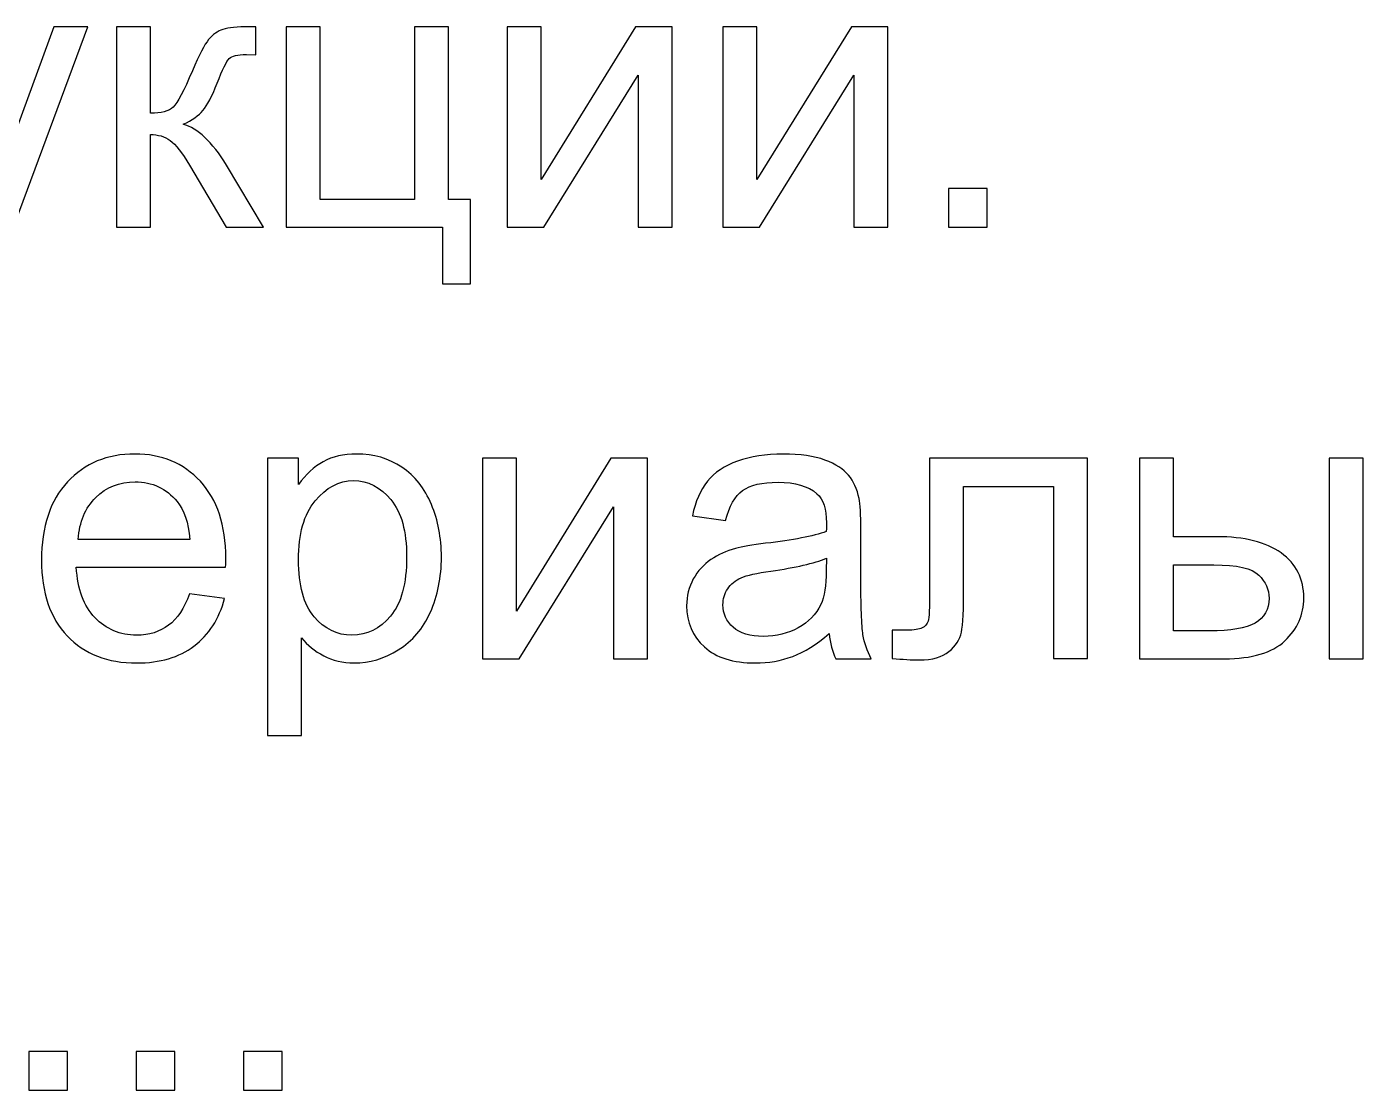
# Model space of a CAD drawing. Header units: centimetres. Extents: x -73.3 to 26.2, y -19.8 to 24.4.
# Drawn here: x -7.069 to -2.379, y 18.87 to 22.602 of the extents above; entities that cross this region are included whole.
import ezdxf

# ---------------------------------------------------------------- set-up
doc = ezdxf.new("R2010")
doc.units = ezdxf.units.CM
doc.header["$MEASUREMENT"] = 0
doc.layers.add('layer 1', color=7, linetype='Continuous')

msp = doc.modelspace()

# ---------------------------------------------------------------- linework, layer by layer
at = {"layer": 'layer 1', "color": 250}
for points, knots in [([(-7.43584, 21.62849), (-7.43584, 21.62849), (-7.44939, 21.73873), (-7.44939, 21.73873), (-7.44939, 21.73873), (-7.42319, 21.73173), (-7.4006, 21.72812), (-7.38117, 21.72812), (-7.38117, 21.72812), (-7.35451, 21.72812), (-7.33327, 21.73263), (-7.31746, 21.74144), (-7.31746, 21.74144), (-7.30142, 21.75026), (-7.28831, 21.76268), (-7.27815, 21.7785), (-7.27815, 21.7785), (-7.27069, 21.79047), (-7.25849, 21.82006), (-7.24177, 21.86751), (-7.24177, 21.86751), (-7.23952, 21.87406), (-7.23613, 21.88377), (-7.23116, 21.89665), (-7.23116, 21.89665), (-7.23116, 21.89665), (-7.49819, 22.60242), (-7.49819, 22.60242), (-7.49819, 22.60242), (-7.49819, 22.60242), (-7.37077, 22.60242), (-7.37077, 22.60242), (-7.37077, 22.60242), (-7.37077, 22.60242), (-7.22393, 22.19622), (-7.22393, 22.19622), (-7.22393, 22.19622), (-7.20472, 22.14494), (-7.18778, 22.09071), (-7.17264, 22.03378), (-7.17264, 22.03378), (-7.15886, 22.08733), (-7.1426, 22.14019), (-7.12362, 22.19215), (-7.12362, 22.19215), (-7.12362, 22.19215), (-6.97361, 22.60242), (-6.97361, 22.60242), (-6.97361, 22.60242), (-6.97361, 22.60242), (-6.85455, 22.60242), (-6.85455, 22.60242), (-6.85455, 22.60242), (-6.85455, 22.60242), (-7.12046, 21.88671), (-7.12046, 21.88671), (-7.12046, 21.88671), (-7.14915, 21.80967), (-7.17151, 21.75681), (-7.18755, 21.72766), (-7.18755, 21.72766), (-7.20879, 21.68858), (-7.23319, 21.65989), (-7.26053, 21.64159), (-7.26053, 21.64159), (-7.28809, 21.62329), (-7.32085, 21.61425), (-7.3588, 21.61425), (-7.3588, 21.61425), (-7.38184, 21.61425), (-7.4076, 21.619), (-7.43584, 21.62849)], [0, 0, 0, 0, 0.0526316, 0.0526316, 0.0526316, 0.0526316, 0.1052632, 0.1052632, 0.1052632, 0.1052632, 0.1578947, 0.1578947, 0.1578947, 0.1578947, 0.2105263, 0.2105263, 0.2105263, 0.2105263, 0.2631579, 0.2631579, 0.2631579, 0.2631579, 0.3157895, 0.3157895, 0.3157895, 0.3157895, 0.3684211, 0.3684211, 0.3684211, 0.3684211, 0.4210526, 0.4210526, 0.4210526, 0.4210526, 0.4736842, 0.4736842, 0.4736842, 0.4736842, 0.5263158, 0.5263158, 0.5263158, 0.5263158, 0.5789474, 0.5789474, 0.5789474, 0.5789474, 0.6315789, 0.6315789, 0.6315789, 0.6315789, 0.6842105, 0.6842105, 0.6842105, 0.6842105, 0.7368421, 0.7368421, 0.7368421, 0.7368421, 0.7894737, 0.7894737, 0.7894737, 0.7894737, 0.8421053, 0.8421053, 0.8421053, 0.8421053, 0.8947368, 0.8947368, 0.8947368, 0.8947368, 1, 1, 1, 1]), ([(-6.75402, 22.60242), (-6.75402, 22.60242), (-6.63474, 22.60242), (-6.63474, 22.60242), (-6.63474, 22.60242), (-6.63474, 22.60242), (-6.63474, 22.29879), (-6.63474, 22.29879), (-6.63474, 22.29879), (-6.59678, 22.29879), (-6.57012, 22.30601), (-6.55476, 22.3207), (-6.55476, 22.3207), (-6.53963, 22.33516), (-6.51726, 22.37741), (-6.48744, 22.44767), (-6.48744, 22.44767), (-6.46394, 22.50324), (-6.44497, 22.53984), (-6.43051, 22.55746), (-6.43051, 22.55746), (-6.41582, 22.57508), (-6.3991, 22.58706), (-6.38013, 22.59316), (-6.38013, 22.59316), (-6.36092, 22.59926), (-6.33042, 22.60242), (-6.28863, 22.60242), (-6.28863, 22.60242), (-6.28863, 22.60242), (-6.26468, 22.60242), (-6.26468, 22.60242), (-6.26468, 22.60242), (-6.26468, 22.60242), (-6.26468, 22.50415), (-6.26468, 22.50415), (-6.26468, 22.50415), (-6.26468, 22.50415), (-6.29789, 22.50482), (-6.29789, 22.50482), (-6.29789, 22.50482), (-6.3293, 22.50482), (-6.3494, 22.50008), (-6.35821, 22.49082), (-6.35821, 22.49082), (-6.36748, 22.4811), (-6.38171, 22.45218), (-6.40069, 22.40406), (-6.40069, 22.40406), (-6.41876, 22.35798), (-6.43525, 22.32612), (-6.45039, 22.3085), (-6.45039, 22.3085), (-6.4653, 22.29088), (-6.48857, 22.27484), (-6.51997, 22.26015), (-6.51997, 22.26015), (-6.46869, 22.24637), (-6.41808, 22.1987), (-6.36838, 22.11692), (-6.36838, 22.11692), (-6.36838, 22.11692), (-6.23757, 21.89891), (-6.23757, 21.89891), (-6.23757, 21.89891), (-6.23757, 21.89891), (-6.36861, 21.89891), (-6.36861, 21.89891), (-6.36861, 21.89891), (-6.36861, 21.89891), (-6.4976, 22.11624), (-6.4976, 22.11624), (-6.4976, 22.11624), (-6.52359, 22.1603), (-6.54618, 22.18922), (-6.56538, 22.20322), (-6.56538, 22.20322), (-6.58481, 22.21723), (-6.60785, 22.22423), (-6.63474, 22.22423), (-6.63474, 22.22423), (-6.63474, 22.22423), (-6.63474, 21.89891), (-6.63474, 21.89891), (-6.63474, 21.89891), (-6.63474, 21.89891), (-6.75402, 21.89891), (-6.75402, 21.89891), (-6.75402, 21.89891), (-6.75402, 21.89891), (-6.75402, 22.60242), (-6.75402, 22.60242)], [0, 0, 0, 0, 0.0416667, 0.0416667, 0.0416667, 0.0416667, 0.0833333, 0.0833333, 0.0833333, 0.0833333, 0.125, 0.125, 0.125, 0.125, 0.1666667, 0.1666667, 0.1666667, 0.1666667, 0.2083333, 0.2083333, 0.2083333, 0.2083333, 0.25, 0.25, 0.25, 0.25, 0.2916667, 0.2916667, 0.2916667, 0.2916667, 0.3333333, 0.3333333, 0.3333333, 0.3333333, 0.375, 0.375, 0.375, 0.375, 0.4166667, 0.4166667, 0.4166667, 0.4166667, 0.4583333, 0.4583333, 0.4583333, 0.4583333, 0.5, 0.5, 0.5, 0.5, 0.5416667, 0.5416667, 0.5416667, 0.5416667, 0.5833333, 0.5833333, 0.5833333, 0.5833333, 0.625, 0.625, 0.625, 0.625, 0.6666667, 0.6666667, 0.6666667, 0.6666667, 0.7083333, 0.7083333, 0.7083333, 0.7083333, 0.75, 0.75, 0.75, 0.75, 0.7916667, 0.7916667, 0.7916667, 0.7916667, 0.8333333, 0.8333333, 0.8333333, 0.8333333, 0.875, 0.875, 0.875, 0.875, 0.9166667, 0.9166667, 0.9166667, 0.9166667, 1, 1, 1, 1]), ([(-6.15827, 22.60242), (-6.15827, 22.60242), (-6.03899, 22.60242), (-6.03899, 22.60242), (-6.03899, 22.60242), (-6.03899, 22.60242), (-6.03899, 21.99651), (-6.03899, 21.99651), (-6.03899, 21.99651), (-6.03899, 21.99651), (-5.70824, 21.99651), (-5.70824, 21.99651), (-5.70824, 21.99651), (-5.70824, 21.99651), (-5.70824, 22.60242), (-5.70824, 22.60242), (-5.70824, 22.60242), (-5.70824, 22.60242), (-5.58896, 22.60242), (-5.58896, 22.60242), (-5.58896, 22.60242), (-5.58896, 22.60242), (-5.58896, 21.99651), (-5.58896, 21.99651), (-5.58896, 21.99651), (-5.58896, 21.99651), (-5.51169, 21.99651), (-5.51169, 21.99651), (-5.51169, 21.99651), (-5.51169, 21.99651), (-5.51169, 21.69965), (-5.51169, 21.69965), (-5.51169, 21.69965), (-5.51169, 21.69965), (-5.60929, 21.69965), (-5.60929, 21.69965), (-5.60929, 21.69965), (-5.60929, 21.69965), (-5.60929, 21.89891), (-5.60929, 21.89891), (-5.60929, 21.89891), (-5.60929, 21.89891), (-6.15827, 21.89891), (-6.15827, 21.89891), (-6.15827, 21.89891), (-6.15827, 21.89891), (-6.15827, 22.60242), (-6.15827, 22.60242)], [0, 0, 0, 0, 0.0769231, 0.0769231, 0.0769231, 0.0769231, 0.1538462, 0.1538462, 0.1538462, 0.1538462, 0.2307692, 0.2307692, 0.2307692, 0.2307692, 0.3076923, 0.3076923, 0.3076923, 0.3076923, 0.3846154, 0.3846154, 0.3846154, 0.3846154, 0.4615385, 0.4615385, 0.4615385, 0.4615385, 0.5384615, 0.5384615, 0.5384615, 0.5384615, 0.6153846, 0.6153846, 0.6153846, 0.6153846, 0.6923077, 0.6923077, 0.6923077, 0.6923077, 0.7692308, 0.7692308, 0.7692308, 0.7692308, 0.8461538, 0.8461538, 0.8461538, 0.8461538, 1, 1, 1, 1]), ([(-5.38315, 22.60242), (-5.38315, 22.60242), (-5.26386, 22.60242), (-5.26386, 22.60242), (-5.26386, 22.60242), (-5.26386, 22.60242), (-5.26386, 22.06586), (-5.26386, 22.06586), (-5.26386, 22.06586), (-5.26386, 22.06586), (-4.93244, 22.60242), (-4.93244, 22.60242), (-4.93244, 22.60242), (-4.93244, 22.60242), (-4.80434, 22.60242), (-4.80434, 22.60242), (-4.80434, 22.60242), (-4.80434, 22.60242), (-4.80434, 21.89891), (-4.80434, 21.89891), (-4.80434, 21.89891), (-4.80434, 21.89891), (-4.92363, 21.89891), (-4.92363, 21.89891), (-4.92363, 21.89891), (-4.92363, 21.89891), (-4.92363, 22.43208), (-4.92363, 22.43208), (-4.92363, 22.43208), (-4.92363, 22.43208), (-5.2546, 21.89891), (-5.2546, 21.89891), (-5.2546, 21.89891), (-5.2546, 21.89891), (-5.38315, 21.89891), (-5.38315, 21.89891), (-5.38315, 21.89891), (-5.38315, 21.89891), (-5.38315, 22.60242), (-5.38315, 22.60242)], [0, 0, 0, 0, 0.0909091, 0.0909091, 0.0909091, 0.0909091, 0.1818182, 0.1818182, 0.1818182, 0.1818182, 0.2727273, 0.2727273, 0.2727273, 0.2727273, 0.3636364, 0.3636364, 0.3636364, 0.3636364, 0.4545455, 0.4545455, 0.4545455, 0.4545455, 0.5454545, 0.5454545, 0.5454545, 0.5454545, 0.6363636, 0.6363636, 0.6363636, 0.6363636, 0.7272727, 0.7272727, 0.7272727, 0.7272727, 0.8181818, 0.8181818, 0.8181818, 0.8181818, 1, 1, 1, 1]), ([(-4.62587, 22.60242), (-4.62587, 22.60242), (-4.50658, 22.60242), (-4.50658, 22.60242), (-4.50658, 22.60242), (-4.50658, 22.60242), (-4.50658, 22.06586), (-4.50658, 22.06586), (-4.50658, 22.06586), (-4.50658, 22.06586), (-4.17516, 22.60242), (-4.17516, 22.60242), (-4.17516, 22.60242), (-4.17516, 22.60242), (-4.04706, 22.60242), (-4.04706, 22.60242), (-4.04706, 22.60242), (-4.04706, 22.60242), (-4.04706, 21.89891), (-4.04706, 21.89891), (-4.04706, 21.89891), (-4.04706, 21.89891), (-4.16635, 21.89891), (-4.16635, 21.89891), (-4.16635, 21.89891), (-4.16635, 21.89891), (-4.16635, 22.43208), (-4.16635, 22.43208), (-4.16635, 22.43208), (-4.16635, 22.43208), (-4.49732, 21.89891), (-4.49732, 21.89891), (-4.49732, 21.89891), (-4.49732, 21.89891), (-4.62587, 21.89891), (-4.62587, 21.89891), (-4.62587, 21.89891), (-4.62587, 21.89891), (-4.62587, 22.60242), (-4.62587, 22.60242)], [0, 0, 0, 0, 0.0909091, 0.0909091, 0.0909091, 0.0909091, 0.1818182, 0.1818182, 0.1818182, 0.1818182, 0.2727273, 0.2727273, 0.2727273, 0.2727273, 0.3636364, 0.3636364, 0.3636364, 0.3636364, 0.4545455, 0.4545455, 0.4545455, 0.4545455, 0.5454545, 0.5454545, 0.5454545, 0.5454545, 0.6363636, 0.6363636, 0.6363636, 0.6363636, 0.7272727, 0.7272727, 0.7272727, 0.7272727, 0.8181818, 0.8181818, 0.8181818, 0.8181818, 1, 1, 1, 1]), ([(-3.8347, 21.89891), (-3.8347, 21.89891), (-3.8347, 22.03446), (-3.8347, 22.03446), (-3.8347, 22.03446), (-3.8347, 22.03446), (-3.69915, 22.03446), (-3.69915, 22.03446), (-3.69915, 22.03446), (-3.69915, 22.03446), (-3.69915, 21.89891), (-3.69915, 21.89891), (-3.69915, 21.89891), (-3.69915, 21.89891), (-3.8347, 21.89891), (-3.8347, 21.89891)], [0, 0, 0, 0, 0.2, 0.2, 0.2, 0.2, 0.4, 0.4, 0.4, 0.4, 0.6, 0.6, 0.6, 0.6, 1, 1, 1, 1]), ([(-6.49774, 20.61231), (-6.49774, 20.61231), (-6.37438, 20.59604), (-6.37438, 20.59604), (-6.37438, 20.59604), (-6.39359, 20.52442), (-6.42951, 20.46862), (-6.48192, 20.42909), (-6.48192, 20.42909), (-6.53433, 20.38955), (-6.60121, 20.36967), (-6.68276, 20.36967), (-6.68276, 20.36967), (-6.78533, 20.36967), (-6.86666, 20.4013), (-6.92675, 20.46456), (-6.92675, 20.46456), (-6.98685, 20.52759), (-7.0169, 20.61637), (-7.0169, 20.73046), (-7.0169, 20.73046), (-7.0169, 20.84839), (-6.98662, 20.94011), (-6.92585, 21.00518), (-6.92585, 21.00518), (-6.86508, 21.07047), (-6.78623, 21.103), (-6.68931, 21.103), (-6.68931, 21.103), (-6.59556, 21.103), (-6.51897, 21.07115), (-6.45956, 21.00721), (-6.45956, 21.00721), (-6.40014, 20.94328), (-6.37032, 20.85336), (-6.37032, 20.73746), (-6.37032, 20.73746), (-6.37032, 20.73046), (-6.37054, 20.71984), (-6.371, 20.70584), (-6.371, 20.70584), (-6.371, 20.70584), (-6.8949, 20.70584), (-6.8949, 20.70584), (-6.8949, 20.70584), (-6.89038, 20.6288), (-6.86869, 20.56961), (-6.82938, 20.52872), (-6.82938, 20.52872), (-6.7903, 20.48782), (-6.74128, 20.46727), (-6.68276, 20.46727), (-6.68276, 20.46727), (-6.63916, 20.46727), (-6.60188, 20.47879), (-6.57116, 20.50183), (-6.57116, 20.50183), (-6.54021, 20.52488), (-6.51581, 20.5617), (-6.49774, 20.61231)], [0, 0, 0, 0, 0.0625, 0.0625, 0.0625, 0.0625, 0.125, 0.125, 0.125, 0.125, 0.1875, 0.1875, 0.1875, 0.1875, 0.25, 0.25, 0.25, 0.25, 0.3125, 0.3125, 0.3125, 0.3125, 0.375, 0.375, 0.375, 0.375, 0.4375, 0.4375, 0.4375, 0.4375, 0.5, 0.5, 0.5, 0.5, 0.5625, 0.5625, 0.5625, 0.5625, 0.625, 0.625, 0.625, 0.625, 0.6875, 0.6875, 0.6875, 0.6875, 0.75, 0.75, 0.75, 0.75, 0.8125, 0.8125, 0.8125, 0.8125, 0.875, 0.875, 0.875, 0.875, 1, 1, 1, 1]), ([(-6.2237, 20.11483), (-6.2237, 20.11483), (-6.2237, 21.08809), (-6.2237, 21.08809), (-6.2237, 21.08809), (-6.2237, 21.08809), (-6.11526, 21.08809), (-6.11526, 21.08809), (-6.11526, 21.08809), (-6.11526, 21.08809), (-6.11526, 20.99569), (-6.11526, 20.99569), (-6.11526, 20.99569), (-6.08973, 21.03138), (-6.06081, 21.05827), (-6.0285, 21.07612), (-6.0285, 21.07612), (-5.99642, 21.09396), (-5.95734, 21.103), (-5.91148, 21.103), (-5.91148, 21.103), (-5.85138, 21.103), (-5.79852, 21.08764), (-5.75266, 21.05669), (-5.75266, 21.05669), (-5.7068, 21.02596), (-5.67223, 20.98236), (-5.64873, 20.92633), (-5.64873, 20.92633), (-5.62546, 20.87008), (-5.61372, 20.80863), (-5.61372, 20.74153), (-5.61372, 20.74153), (-5.61372, 20.66991), (-5.62659, 20.6053), (-5.65235, 20.54769), (-5.65235, 20.54769), (-5.6781, 20.49031), (-5.71561, 20.44626), (-5.76486, 20.41553), (-5.76486, 20.41553), (-5.81388, 20.38503), (-5.86562, 20.36967), (-5.91984, 20.36967), (-5.91984, 20.36967), (-5.9596, 20.36967), (-5.99529, 20.37803), (-6.0267, 20.39475), (-6.0267, 20.39475), (-6.05832, 20.41146), (-6.08408, 20.43247), (-6.10441, 20.458), (-6.10441, 20.458), (-6.10441, 20.458), (-6.10441, 20.11483), (-6.10441, 20.11483), (-6.10441, 20.11483), (-6.10441, 20.11483), (-6.2237, 20.11483), (-6.2237, 20.11483)], [0, 0, 0, 0, 0.0625, 0.0625, 0.0625, 0.0625, 0.125, 0.125, 0.125, 0.125, 0.1875, 0.1875, 0.1875, 0.1875, 0.25, 0.25, 0.25, 0.25, 0.3125, 0.3125, 0.3125, 0.3125, 0.375, 0.375, 0.375, 0.375, 0.4375, 0.4375, 0.4375, 0.4375, 0.5, 0.5, 0.5, 0.5, 0.5625, 0.5625, 0.5625, 0.5625, 0.625, 0.625, 0.625, 0.625, 0.6875, 0.6875, 0.6875, 0.6875, 0.75, 0.75, 0.75, 0.75, 0.8125, 0.8125, 0.8125, 0.8125, 0.875, 0.875, 0.875, 0.875, 1, 1, 1, 1]), ([(-5.46981, 21.08809), (-5.46981, 21.08809), (-5.35052, 21.08809), (-5.35052, 21.08809), (-5.35052, 21.08809), (-5.35052, 21.08809), (-5.35052, 20.55153), (-5.35052, 20.55153), (-5.35052, 20.55153), (-5.35052, 20.55153), (-5.0191, 21.08809), (-5.0191, 21.08809), (-5.0191, 21.08809), (-5.0191, 21.08809), (-4.891, 21.08809), (-4.891, 21.08809), (-4.891, 21.08809), (-4.891, 21.08809), (-4.891, 20.38458), (-4.891, 20.38458), (-4.891, 20.38458), (-4.891, 20.38458), (-5.01029, 20.38458), (-5.01029, 20.38458), (-5.01029, 20.38458), (-5.01029, 20.38458), (-5.01029, 20.91775), (-5.01029, 20.91775), (-5.01029, 20.91775), (-5.01029, 20.91775), (-5.34126, 20.38458), (-5.34126, 20.38458), (-5.34126, 20.38458), (-5.34126, 20.38458), (-5.46981, 20.38458), (-5.46981, 20.38458), (-5.46981, 20.38458), (-5.46981, 20.38458), (-5.46981, 21.08809), (-5.46981, 21.08809)], [0, 0, 0, 0, 0.0909091, 0.0909091, 0.0909091, 0.0909091, 0.1818182, 0.1818182, 0.1818182, 0.1818182, 0.2727273, 0.2727273, 0.2727273, 0.2727273, 0.3636364, 0.3636364, 0.3636364, 0.3636364, 0.4545455, 0.4545455, 0.4545455, 0.4545455, 0.5454545, 0.5454545, 0.5454545, 0.5454545, 0.6363636, 0.6363636, 0.6363636, 0.6363636, 0.7272727, 0.7272727, 0.7272727, 0.7272727, 0.8181818, 0.8181818, 0.8181818, 0.8181818, 1, 1, 1, 1]), ([(-4.25301, 20.47269), (-4.29729, 20.43496), (-4.33999, 20.40853), (-4.38088, 20.39294), (-4.38088, 20.39294), (-4.42177, 20.37735), (-4.4656, 20.36967), (-4.51259, 20.36967), (-4.51259, 20.36967), (-4.58985, 20.36967), (-4.64927, 20.38842), (-4.69084, 20.42615), (-4.69084, 20.42615), (-4.73241, 20.46365), (-4.75319, 20.51177), (-4.75319, 20.57028), (-4.75319, 20.57028), (-4.75319, 20.60462), (-4.74528, 20.63603), (-4.7297, 20.66449), (-4.7297, 20.66449), (-4.71388, 20.69296), (-4.69332, 20.71555), (-4.66802, 20.73272), (-4.66802, 20.73272), (-4.64249, 20.74989), (-4.61403, 20.76299), (-4.58217, 20.7718), (-4.58217, 20.7718), (-4.55868, 20.7779), (-4.52321, 20.78378), (-4.47599, 20.78965), (-4.47599, 20.78965), (-4.37975, 20.80095), (-4.30858, 20.81473), (-4.26317, 20.83054), (-4.26317, 20.83054), (-4.26272, 20.84681), (-4.2625, 20.8572), (-4.2625, 20.86149), (-4.2625, 20.86149), (-4.2625, 20.90984), (-4.27379, 20.94395), (-4.29638, 20.96383), (-4.29638, 20.96383), (-4.32688, 20.99072), (-4.37229, 21.00405), (-4.43239, 21.00405), (-4.43239, 21.00405), (-4.48864, 21.00405), (-4.53021, 20.99411), (-4.55687, 20.97445), (-4.55687, 20.97445), (-4.58375, 20.9548), (-4.60341, 20.92001), (-4.61629, 20.86985), (-4.61629, 20.86985), (-4.61629, 20.86985), (-4.73286, 20.88612), (-4.73286, 20.88612), (-4.73286, 20.88612), (-4.72224, 20.93605), (-4.70485, 20.97649), (-4.68045, 21.00721), (-4.68045, 21.00721), (-4.65605, 21.03794), (-4.6208, 21.06143), (-4.57472, 21.07815), (-4.57472, 21.07815), (-4.52885, 21.09464), (-4.47531, 21.103), (-4.41477, 21.103), (-4.41477, 21.103), (-4.35467, 21.103), (-4.30565, 21.096), (-4.26792, 21.08176), (-4.26792, 21.08176), (-4.23042, 21.06753), (-4.20263, 21.04991), (-4.18501, 21.02845), (-4.18501, 21.02845), (-4.16739, 21.00698), (-4.15496, 20.97987), (-4.14773, 20.94712), (-4.14773, 20.94712), (-4.14389, 20.92678), (-4.14186, 20.89019), (-4.14186, 20.83755), (-4.14186, 20.83755), (-4.14186, 20.83755), (-4.14186, 20.6794), (-4.14186, 20.6794), (-4.14186, 20.6794), (-4.14186, 20.56893), (-4.13937, 20.49912), (-4.1344, 20.46953), (-4.1344, 20.46953), (-4.12966, 20.43993), (-4.11972, 20.41169), (-4.10526, 20.38458), (-4.10526, 20.38458), (-4.10526, 20.38458), (-4.22996, 20.38458), (-4.22996, 20.38458), (-4.22996, 20.38458), (-4.24194, 20.40966), (-4.24962, 20.43903), (-4.25301, 20.47269)], [0, 0, 0, 0, 0.0357143, 0.0357143, 0.0357143, 0.0357143, 0.0714286, 0.0714286, 0.0714286, 0.0714286, 0.1071429, 0.1071429, 0.1071429, 0.1071429, 0.1428571, 0.1428571, 0.1428571, 0.1428571, 0.1785714, 0.1785714, 0.1785714, 0.1785714, 0.2142857, 0.2142857, 0.2142857, 0.2142857, 0.25, 0.25, 0.25, 0.25, 0.2857143, 0.2857143, 0.2857143, 0.2857143, 0.3214286, 0.3214286, 0.3214286, 0.3214286, 0.3571429, 0.3571429, 0.3571429, 0.3571429, 0.3928571, 0.3928571, 0.3928571, 0.3928571, 0.4285714, 0.4285714, 0.4285714, 0.4285714, 0.4642857, 0.4642857, 0.4642857, 0.4642857, 0.5, 0.5, 0.5, 0.5, 0.5357143, 0.5357143, 0.5357143, 0.5357143, 0.5714286, 0.5714286, 0.5714286, 0.5714286, 0.6071429, 0.6071429, 0.6071429, 0.6071429, 0.6428571, 0.6428571, 0.6428571, 0.6428571, 0.6785714, 0.6785714, 0.6785714, 0.6785714, 0.7142857, 0.7142857, 0.7142857, 0.7142857, 0.75, 0.75, 0.75, 0.75, 0.7857143, 0.7857143, 0.7857143, 0.7857143, 0.8214286, 0.8214286, 0.8214286, 0.8214286, 0.8571429, 0.8571429, 0.8571429, 0.8571429, 0.8928571, 0.8928571, 0.8928571, 0.8928571, 0.9285714, 0.9285714, 0.9285714, 0.9285714, 1, 1, 1, 1]), ([(-3.90035, 21.08809), (-3.90035, 21.08809), (-3.34595, 21.08809), (-3.34595, 21.08809), (-3.34595, 21.08809), (-3.34595, 21.08809), (-3.34595, 20.38526), (-3.34595, 20.38526), (-3.34595, 20.38526), (-3.34595, 20.38526), (-3.46523, 20.38526), (-3.46523, 20.38526), (-3.46523, 20.38526), (-3.46523, 20.38526), (-3.46523, 20.98914), (-3.46523, 20.98914), (-3.46523, 20.98914), (-3.46523, 20.98914), (-3.78106, 20.98914), (-3.78106, 20.98914), (-3.78106, 20.98914), (-3.78106, 20.98914), (-3.78106, 20.63919), (-3.78106, 20.63919), (-3.78106, 20.63919), (-3.78106, 20.55763), (-3.78378, 20.50386), (-3.78897, 20.47766), (-3.78897, 20.47766), (-3.79439, 20.45168), (-3.80885, 20.42909), (-3.83257, 20.40966), (-3.83257, 20.40966), (-3.85652, 20.39023), (-3.89086, 20.38051), (-3.93582, 20.38051), (-3.93582, 20.38051), (-3.96361, 20.38051), (-3.99569, 20.38232), (-4.03183, 20.38571), (-4.03183, 20.38571), (-4.03183, 20.38571), (-4.03183, 20.48489), (-4.03183, 20.48489), (-4.03183, 20.48489), (-4.03183, 20.48489), (-3.97965, 20.48489), (-3.97965, 20.48489), (-3.97965, 20.48489), (-3.95502, 20.48489), (-3.9374, 20.48737), (-3.92678, 20.49257), (-3.92678, 20.49257), (-3.91616, 20.49754), (-3.90916, 20.50567), (-3.90555, 20.51674), (-3.90555, 20.51674), (-3.90216, 20.52781), (-3.90035, 20.56373), (-3.90035, 20.62451), (-3.90035, 20.62451), (-3.90035, 20.62451), (-3.90035, 21.08809), (-3.90035, 21.08809)], [0, 0, 0, 0, 0.0588235, 0.0588235, 0.0588235, 0.0588235, 0.1176471, 0.1176471, 0.1176471, 0.1176471, 0.1764706, 0.1764706, 0.1764706, 0.1764706, 0.2352941, 0.2352941, 0.2352941, 0.2352941, 0.2941176, 0.2941176, 0.2941176, 0.2941176, 0.3529412, 0.3529412, 0.3529412, 0.3529412, 0.4117647, 0.4117647, 0.4117647, 0.4117647, 0.4705882, 0.4705882, 0.4705882, 0.4705882, 0.5294118, 0.5294118, 0.5294118, 0.5294118, 0.5882353, 0.5882353, 0.5882353, 0.5882353, 0.6470588, 0.6470588, 0.6470588, 0.6470588, 0.7058824, 0.7058824, 0.7058824, 0.7058824, 0.7647059, 0.7647059, 0.7647059, 0.7647059, 0.8235294, 0.8235294, 0.8235294, 0.8235294, 0.8823529, 0.8823529, 0.8823529, 0.8823529, 1, 1, 1, 1]), ([(-3.16363, 21.08809), (-3.16363, 21.08809), (-3.04434, 21.08809), (-3.04434, 21.08809), (-3.04434, 21.08809), (-3.04434, 21.08809), (-3.04434, 20.81292), (-3.04434, 20.81292), (-3.04434, 20.81292), (-3.04434, 20.81292), (-2.89388, 20.81292), (-2.89388, 20.81292), (-2.89388, 20.81292), (-2.79561, 20.81292), (-2.72015, 20.79394), (-2.66706, 20.75576), (-2.66706, 20.75576), (-2.61397, 20.71758), (-2.58754, 20.66494), (-2.58754, 20.59785), (-2.58754, 20.59785), (-2.58754, 20.53911), (-2.60968, 20.48895), (-2.65396, 20.44716), (-2.65396, 20.44716), (-2.69824, 20.40536), (-2.76895, 20.38458), (-2.86632, 20.38458), (-2.86632, 20.38458), (-2.86632, 20.38458), (-3.16363, 20.38458), (-3.16363, 20.38458), (-3.16363, 20.38458), (-3.16363, 20.38458), (-3.16363, 21.08809), (-3.16363, 21.08809)], [0, 0, 0, 0, 0.1, 0.1, 0.1, 0.1, 0.2, 0.2, 0.2, 0.2, 0.3, 0.3, 0.3, 0.3, 0.4, 0.4, 0.4, 0.4, 0.5, 0.5, 0.5, 0.5, 0.6, 0.6, 0.6, 0.6, 0.7, 0.7, 0.7, 0.7, 0.8, 0.8, 0.8, 0.8, 1, 1, 1, 1]), ([(-2.49807, 21.08809), (-2.49807, 21.08809), (-2.37879, 21.08809), (-2.37879, 21.08809), (-2.37879, 21.08809), (-2.37879, 21.08809), (-2.37879, 20.38458), (-2.37879, 20.38458), (-2.37879, 20.38458), (-2.37879, 20.38458), (-2.49807, 20.38458), (-2.49807, 20.38458), (-2.49807, 20.38458), (-2.49807, 20.38458), (-2.49807, 21.08809), (-2.49807, 21.08809)], [0, 0, 0, 0, 0.2, 0.2, 0.2, 0.2, 0.4, 0.4, 0.4, 0.4, 0.6, 0.6, 0.6, 0.6, 1, 1, 1, 1]), ([(-6.88812, 20.80343), (-6.88812, 20.80343), (-6.49638, 20.80343), (-6.49638, 20.80343), (-6.49638, 20.80343), (-6.50158, 20.86262), (-6.51671, 20.9069), (-6.54134, 20.9365), (-6.54134, 20.9365), (-6.57907, 20.98236), (-6.62832, 21.0054), (-6.68864, 21.0054), (-6.68864, 21.0054), (-6.74331, 21.0054), (-6.78917, 20.9871), (-6.82645, 20.95051), (-6.82645, 20.95051), (-6.8635, 20.91391), (-6.88406, 20.86488), (-6.88812, 20.80343)], [0, 0, 0, 0, 0.1666667, 0.1666667, 0.1666667, 0.1666667, 0.3333333, 0.3333333, 0.3333333, 0.3333333, 0.5, 0.5, 0.5, 0.5, 0.6666667, 0.6666667, 0.6666667, 0.6666667, 1, 1, 1, 1]), ([(-6.11526, 20.73204), (-6.11526, 20.6419), (-6.09696, 20.57526), (-6.06058, 20.5321), (-6.06058, 20.5321), (-6.02398, 20.48895), (-5.9797, 20.46727), (-5.92774, 20.46727), (-5.92774, 20.46727), (-5.87488, 20.46727), (-5.82969, 20.48963), (-5.79219, 20.53436), (-5.79219, 20.53436), (-5.75446, 20.5791), (-5.73571, 20.64823), (-5.73571, 20.74198), (-5.73571, 20.74198), (-5.73571, 20.83145), (-5.75401, 20.89832), (-5.79084, 20.94282), (-5.79084, 20.94282), (-5.82766, 20.98733), (-5.87149, 21.00947), (-5.92255, 21.00947), (-5.92255, 21.00947), (-5.97315, 21.00947), (-6.01788, 20.98575), (-6.05674, 20.93853), (-6.05674, 20.93853), (-6.09583, 20.89109), (-6.11526, 20.82241), (-6.11526, 20.73204)], [0, 0, 0, 0, 0.1111111, 0.1111111, 0.1111111, 0.1111111, 0.2222222, 0.2222222, 0.2222222, 0.2222222, 0.3333333, 0.3333333, 0.3333333, 0.3333333, 0.4444444, 0.4444444, 0.4444444, 0.4444444, 0.5555556, 0.5555556, 0.5555556, 0.5555556, 0.6666667, 0.6666667, 0.6666667, 0.6666667, 0.7777778, 0.7777778, 0.7777778, 0.7777778, 1, 1, 1, 1]), ([(-4.2625, 20.73701), (-4.30587, 20.71939), (-4.37094, 20.70448), (-4.45769, 20.69228), (-4.45769, 20.69228), (-4.50694, 20.68528), (-4.54173, 20.67737), (-4.56206, 20.66856), (-4.56206, 20.66856), (-4.5824, 20.65975), (-4.59799, 20.64687), (-4.60906, 20.63015), (-4.60906, 20.63015), (-4.62013, 20.61321), (-4.62577, 20.59446), (-4.62577, 20.57367), (-4.62577, 20.57367), (-4.62577, 20.54227), (-4.6138, 20.51584), (-4.58963, 20.49483), (-4.58963, 20.49483), (-4.56545, 20.47382), (-4.53021, 20.4632), (-4.4839, 20.4632), (-4.4839, 20.4632), (-4.43804, 20.4632), (-4.39714, 20.47314), (-4.36122, 20.49325), (-4.36122, 20.49325), (-4.32553, 20.51313), (-4.2991, 20.54046), (-4.28238, 20.57503), (-4.28238, 20.57503), (-4.2695, 20.60191), (-4.26317, 20.64145), (-4.26317, 20.69364), (-4.26317, 20.69364), (-4.26317, 20.69364), (-4.2625, 20.73701), (-4.2625, 20.73701)], [0, 0, 0, 0, 0.0909091, 0.0909091, 0.0909091, 0.0909091, 0.1818182, 0.1818182, 0.1818182, 0.1818182, 0.2727273, 0.2727273, 0.2727273, 0.2727273, 0.3636364, 0.3636364, 0.3636364, 0.3636364, 0.4545455, 0.4545455, 0.4545455, 0.4545455, 0.5454545, 0.5454545, 0.5454545, 0.5454545, 0.6363636, 0.6363636, 0.6363636, 0.6363636, 0.7272727, 0.7272727, 0.7272727, 0.7272727, 0.8181818, 0.8181818, 0.8181818, 0.8181818, 1, 1, 1, 1]), ([(-3.04434, 20.48218), (-3.04434, 20.48218), (-2.91919, 20.48218), (-2.91919, 20.48218), (-2.91919, 20.48218), (-2.84396, 20.48218), (-2.78996, 20.49144), (-2.75788, 20.50996), (-2.75788, 20.50996), (-2.72557, 20.52849), (-2.70953, 20.55741), (-2.70953, 20.59672), (-2.70953, 20.59672), (-2.70953, 20.62722), (-2.72151, 20.65433), (-2.74523, 20.67827), (-2.74523, 20.67827), (-2.76918, 20.702), (-2.82182, 20.71397), (-2.90337, 20.71397), (-2.90337, 20.71397), (-2.90337, 20.71397), (-3.04434, 20.71397), (-3.04434, 20.71397), (-3.04434, 20.71397), (-3.04434, 20.71397), (-3.04434, 20.48218), (-3.04434, 20.48218)], [0, 0, 0, 0, 0.125, 0.125, 0.125, 0.125, 0.25, 0.25, 0.25, 0.25, 0.375, 0.375, 0.375, 0.375, 0.5, 0.5, 0.5, 0.5, 0.625, 0.625, 0.625, 0.625, 0.75, 0.75, 0.75, 0.75, 1, 1, 1, 1]), ([(-7.06139, 18.87025), (-7.06139, 18.87025), (-7.06139, 19.0058), (-7.06139, 19.0058), (-7.06139, 19.0058), (-7.06139, 19.0058), (-6.92584, 19.0058), (-6.92584, 19.0058), (-6.92584, 19.0058), (-6.92584, 19.0058), (-6.92584, 18.87025), (-6.92584, 18.87025), (-6.92584, 18.87025), (-6.92584, 18.87025), (-7.06139, 18.87025), (-7.06139, 18.87025)], [0, 0, 0, 0, 0.2, 0.2, 0.2, 0.2, 0.4, 0.4, 0.4, 0.4, 0.6, 0.6, 0.6, 0.6, 1, 1, 1, 1]), ([(-6.68478, 18.87025), (-6.68478, 18.87025), (-6.68478, 19.0058), (-6.68478, 19.0058), (-6.68478, 19.0058), (-6.68478, 19.0058), (-6.54923, 19.0058), (-6.54923, 19.0058), (-6.54923, 19.0058), (-6.54923, 19.0058), (-6.54923, 18.87025), (-6.54923, 18.87025), (-6.54923, 18.87025), (-6.54923, 18.87025), (-6.68478, 18.87025), (-6.68478, 18.87025)], [0, 0, 0, 0, 0.2, 0.2, 0.2, 0.2, 0.4, 0.4, 0.4, 0.4, 0.6, 0.6, 0.6, 0.6, 1, 1, 1, 1]), ([(-6.30817, 18.87025), (-6.30817, 18.87025), (-6.30817, 19.0058), (-6.30817, 19.0058), (-6.30817, 19.0058), (-6.30817, 19.0058), (-6.17262, 19.0058), (-6.17262, 19.0058), (-6.17262, 19.0058), (-6.17262, 19.0058), (-6.17262, 18.87025), (-6.17262, 18.87025), (-6.17262, 18.87025), (-6.17262, 18.87025), (-6.30817, 18.87025), (-6.30817, 18.87025)], [0, 0, 0, 0, 0.2, 0.2, 0.2, 0.2, 0.4, 0.4, 0.4, 0.4, 0.6, 0.6, 0.6, 0.6, 1, 1, 1, 1])]:
    msp.add_open_spline(points, degree=3, knots=knots, dxfattribs=at)

doc.saveas('drawing.dxf')
